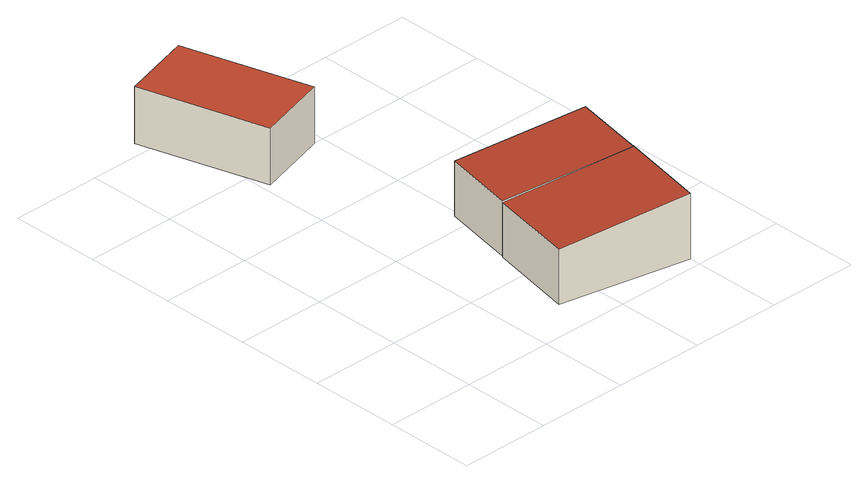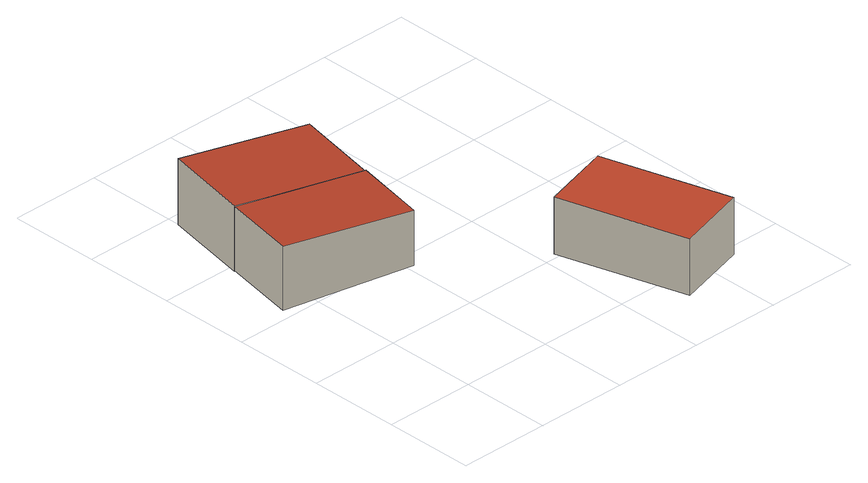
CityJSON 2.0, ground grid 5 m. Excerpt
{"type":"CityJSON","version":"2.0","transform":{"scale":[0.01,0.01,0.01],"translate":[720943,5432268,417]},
"CityObjects":{
"building1":{"type":"Building","attributes":{"Gemeindeschluessel":"09375199","HoeheDach":"422.800","HoeheGrund":"419.657","Methode":"2000","NiedrigsteTraufeDesGebaeudes":"422.800","Geometrietyp2DReferenz":"3000","measuredHeight":3.14,"function":"31001_2000","roofType":"1000","storeysAboveGround":1},"geometry":[{"type":"Solid","lod":"2","boundaries":[[[[0,1,2,3]],[[1,4,5,2]],[[6,4,1,0]],[[3,2,5,7]],[[7,5,4,6]],[[3,7,6,0]]]],"semantics":{"surfaces":[{"type":"WallSurface","Flaeche":"22.937","Z_MAX":"3.143","Z_MAX_ASL":"422.800","Z_MIN":"0.003","Z_MIN_ASL":"419.660"},{"type":"RoofSurface","Dachneigung":"90.000","Dachorientierung":"-1.000","Flaeche":"30.163","Z_MAX":"3.143","Z_MAX_ASL":"422.800","Z_MIN":"3.143","Z_MIN_ASL":"422.800"},{"type":"WallSurface","Flaeche":"12.978","Z_MAX":"3.143","Z_MAX_ASL":"422.800","Z_MIN":"0.003","Z_MIN_ASL":"419.660"},{"type":"WallSurface","Flaeche":"12.948","Z_MAX":"3.143","Z_MAX_ASL":"422.800","Z_MIN":"0.003","Z_MIN_ASL":"419.660"},{"type":"WallSurface","Flaeche":"22.946","Z_MAX":"3.143","Z_MAX_ASL":"422.800","Z_MIN":"0.003","Z_MIN_ASL":"419.660"},{"type":"GroundSurface","Flaeche":"30.163","Z_MAX":"0.003","Z_MAX_ASL":"419.660","Z_MIN":"0.003","Z_MIN_ASL":"419.660"}],"values":[[0,1,2,3,4,5]]}}]},
"building2":{"type":"Building","attributes":{"Gemeindeschluessel":"09375199","HoeheDach":"420.916","HoeheGrund":"417.290","Methode":"2000","NiedrigsteTraufeDesGebaeudes":"420.324","Geometrietyp2DReferenz":"3000","measuredHeight":3.63,"function":"31001_2000","roofType":"1000","storeysAboveGround":1},"geometry":[{"type":"Solid","lod":"2","boundaries":[[[[8,9,10,11]],[[10,9,12,13]],[[11,10,13,14]],[[14,13,12,15]],[[14,15,8,11]],[[15,12,9,8]]]],"semantics":{"surfaces":[{"type":"WallSurface","Flaeche":"17.669","Z_MAX":"3.626","Z_MAX_ASL":"420.916","Z_MIN":"0.000","Z_MIN_ASL":"417.290"},{"type":"RoofSurface","Dachneigung":"85.354","Dachorientierung":"281.688","Flaeche":"35.629","Z_MAX":"3.626","Z_MAX_ASL":"420.916","Z_MIN":"3.034","Z_MIN_ASL":"420.324"},{"type":"WallSurface","Flaeche":"24.277","Z_MAX":"3.626","Z_MAX_ASL":"420.916","Z_MIN":"0.000","Z_MIN_ASL":"417.290"},{"type":"WallSurface","Flaeche":"14.794","Z_MAX":"3.034","Z_MAX_ASL":"420.324","Z_MIN":"0.000","Z_MIN_ASL":"417.290"},{"type":"GroundSurface","Flaeche":"35.512","Z_MAX":"0.000","Z_MAX_ASL":"417.290","Z_MIN":"0.000","Z_MIN_ASL":"417.290"},{"type":"WallSurface","Flaeche":"24.242","Z_MAX":"3.626","Z_MAX_ASL":"420.916","Z_MIN":"0.000","Z_MIN_ASL":"417.290"}],"values":[[0,1,2,3,4,5]]}}]},
"building3":{"type":"Building","attributes":{"Gemeindeschluessel":"09375199","HoeheDach":"420.887","HoeheGrund":"417.350","Methode":"2000","NiedrigsteTraufeDesGebaeudes":"420.393","Geometrietyp2DReferenz":"3000","measuredHeight":3.54,"function":"51009_1610","roofType":"1000"},"geometry":[{"type":"Solid","lod":"2","boundaries":[[[[16,17,18,19]],[[20,21,16,19]],[[21,22,17,16]],[[19,18,23,20]],[[18,17,22,23]],[[20,23,22,21]]]],"semantics":{"surfaces":[{"type":"WallSurface","Flaeche":"14.713","Z_MAX":"3.537","Z_MAX_ASL":"420.887","Z_MIN":"0.000","Z_MIN_ASL":"417.350"},{"type":"GroundSurface","Flaeche":"30.226","Z_MAX":"0.000","Z_MAX_ASL":"417.350","Z_MIN":"0.000","Z_MIN_ASL":"417.350"},{"type":"WallSurface","Flaeche":"23.931","Z_MAX":"3.537","Z_MAX_ASL":"420.887","Z_MIN":"0.000","Z_MIN_ASL":"417.350"},{"type":"WallSurface","Flaeche":"23.938","Z_MAX":"3.537","Z_MAX_ASL":"420.887","Z_MIN":"0.000","Z_MIN_ASL":"417.350"},{"type":"RoofSurface","Dachneigung":"86.115","Dachorientierung":"281.242","Flaeche":"30.295","Z_MAX":"3.537","Z_MAX_ASL":"420.887","Z_MIN":"3.043","Z_MIN_ASL":"420.393"},{"type":"WallSurface","Flaeche":"12.628","Z_MAX":"3.043","Z_MAX_ASL":"420.393","Z_MIN":"0.000","Z_MIN_ASL":"417.350"}],"values":[[0,1,2,3,4,5]]}}]}
},
"vertices":[
[287,1617,266],[287,1617,580],[85,2319,580],[85,2319,266],[684,1732,580],[481,2434,580],[684,1732,266],[481,2434,266],
[1598,537,29],[1598,537,392],[1500,59,392],[1500,59,29],[885,682,332],[786,204,332],[786,204,29],[885,682,29],
[1679,944,35],[1679,944,389],[1598,536,389],[1598,536,35],[885,681,35],[966,1088,35],[966,1088,339],[885,681,339]
]}
